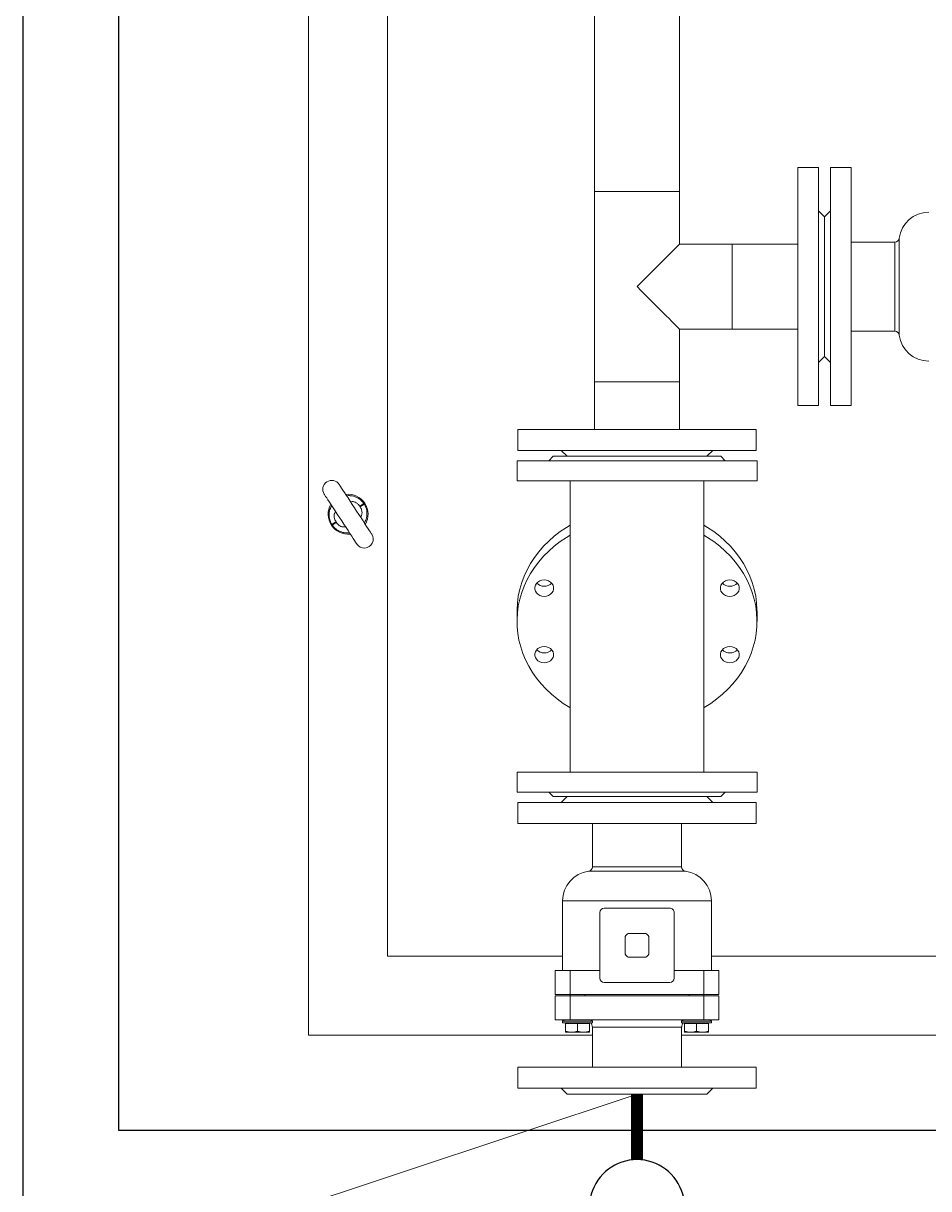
# Model space of a CAD drawing. Extents: x 179183 to 294833, y 947252 to 1004652.
# Drawn here: x 261000 to 262904, y 972328 to 974780 of the extents above; entities that cross this region are included whole.
import ezdxf

# ---------------------------------------------------------------- set-up
doc = ezdxf.new("R2010")
doc.units = 0
doc.header["$LTSCALE"] = 1000
doc.linetypes.add('CENTER2', pattern=[1.125, 0.75, -0.125, 0.125, -0.125])
for name, color, linetype in [('a_shb', 2, 'Continuous'), ('a_shb_jc', 5, 'Continuous'), ('PIPE-空冷凝水', 150, 'CENTER2')]:
    doc.layers.add(name, color=color, linetype=linetype)
doc.layers.add('a_shb_ls', color=32, linetype='Continuous', lineweight=13)
doc.styles.get("Standard").update_dxf_attribs({"font": 'simplex.shx', "width": 0.7, "bigfont": 'gbcbig.shx'})
doc.linetypes.add('r_LINE', pattern='A,0.5,-0.1,["r",Standard,S=0.1,R=0,X=-0.1,Y=-0.05],-0.05', length=0.65)

# ---------------------------------------------------------------- blocks, each defined once
blk = doc.blocks.new('落地式膨胀箱')
at = {"layer": 'a_shb'}
for p, q in [((-2400, 1750), (1700, 1750)), ((1700, 1750), (1700, -650))]:
    blk.add_line(p, q, dxfattribs=at)
at = {"layer": 'a_shb', "linetype": 'Continuous', "lineweight": 15}
for p, q in [((1600, 1550), (-600, 1550)), ((1600, 1251.6), (1600, 1550)), ((1031.5, 1533.4), (1031.3, 1533.5)), ((1032.3, 1532.9), (1031.5, 1533.4)), ((1033.5, 1532.1), (1032.3, 1532.9)), ((1035.1, 1531), (1033.5, 1532.1)), ((1037.2, 1529.7), (1035.1, 1531)), ((1039.6, 1528.1), (1037.2, 1529.7)), ((1042.4, 1526.3), (1039.6, 1528.1)), ((1045.4, 1524.3), (1042.4, 1526.3)), ((1048.7, 1522.1), (1045.4, 1524.3)), ((1052.2, 1519.9), (1048.7, 1522.1)), ((1055.7, 1517.6), (1052.2, 1519.9)), ((1021, 1517.8), (1021.3, 1517.6)), ((1021.3, 1517.6), (1022, 1517.2)), ((1022, 1517.2), (1023.2, 1516.4)), ((1023.2, 1516.4), (1024.8, 1515.3)), ((1024.8, 1515.3), (1026.9, 1514)), ((1026.9, 1514), (1029.3, 1512.4)), ((1029.3, 1512.4), (1032.1, 1510.5)), ((1032.1, 1510.5), (1035.2, 1508.5)), ((1035.2, 1508.5), (1038.4, 1506.4)), ((1059.3, 1515.2), (1055.7, 1517.6)), ((1062.8, 1512.9), (1059.3, 1515.2)), ((1066.3, 1510.7), (1062.8, 1512.9)), ((1069.5, 1508.5), (1066.3, 1510.7)), ((1072.6, 1506.5), (1069.5, 1508.5)), ((1038.4, 1506.4), (1041.9, 1504.2)), ((1041.9, 1504.2), (1045.4, 1501.8)), ((1045.4, 1501.8), (1049, 1499.5)), ((1049, 1499.5), (1052.5, 1497.2)), ((1052.5, 1497.2), (1056, 1494.9)), ((1075.4, 1504.7), (1072.6, 1506.5)), ((1077.8, 1503.1), (1075.4, 1504.7)), ((1079.9, 1501.8), (1077.8, 1503.1)), ((1081.5, 1500.7), (1079.9, 1501.8)), ((1082.7, 1499.9), (1081.5, 1500.7)), ((1083.4, 1499.4), (1082.7, 1499.9)), ((1083.7, 1499.3), (1083.4, 1499.4)), ((1056, 1494.9), (1059.3, 1492.8)), ((1059.3, 1492.8), (1062.3, 1490.8)), ((1062.3, 1490.8), (1065.1, 1489)), ((1065.1, 1489), (1067.5, 1487.4)), ((1067.5, 1487.4), (1069.6, 1486.1)), ((1069.6, 1486.1), (1071.2, 1485)), ((1071.2, 1485), (1072.4, 1484.2)), ((1072.4, 1484.2), (1073.2, 1483.7)), ((1073.2, 1483.7), (1073.4, 1483.6)), ((1517.1, 1467.1), (-517.1, 1467.1)), ((1517.1, 1282.9), (1517.1, 1467.1)), ((985.1, 1329.9), (963.2, 1329.9)), ((963.2, 1204.7), (963.2, 1329.9)), ((985.1, 1204.7), (985.1, 1329.9)), ((1017.1, 1330.8), (996, 1330.8)), ((996, 1330.8), (996, 1078.5)), ((1017.1, 1330.8), (1017.1, 1078.5)), ((1124.2, 1325.9), (1117.3, 1323.3)), ((1131.2, 1327.9), (1124.2, 1325.9)), ((1134.7, 1325.9), (1127.8, 1323.3)), ((1138.3, 1329.5), (1131.2, 1327.9)), ((1141.7, 1327.9), (1134.7, 1325.9)), ((1145.4, 1330.4), (1138.3, 1329.5)), ((1148.8, 1329.5), (1141.7, 1327.9)), ((1152.7, 1330.8), (1145.4, 1330.4)), ((1156, 1330.4), (1148.8, 1329.5)), ((1154.5, 1330.8), (1152.7, 1330.8)), ((1165, 1330.8), (1154.5, 1330.8)), ((1163.2, 1330.8), (1156, 1330.4)), ((1170.4, 1330.7), (1163.2, 1330.8)), ((1177.6, 1330), (1170.4, 1330.7)), ((1184.8, 1328.8), (1177.6, 1330)), ((1191.8, 1327), (1184.8, 1328.8)), ((1198.8, 1324.7), (1191.8, 1327)), ((1205.6, 1321.8), (1198.8, 1324.7)), ((1344.6, 1330.8), (1323.4, 1330.8)), ((1323.4, 1330.8), (1323.4, 1078.5)), ((1344.6, 1330.8), (1344.6, 1078.5)), ((1377.4, 1329.9), (1355.5, 1329.9)), ((1355.5, 1329.9), (1355.5, 1204.7)), ((1377.4, 1329.9), (1377.4, 1204.7)), ((1655.9, 1329.9), (1634, 1329.9)), ((1634, 1204.7), (1634, 1329.9)), ((1655.9, 1204.7), (1655.9, 1329.9)), ((1097.8, 1312.5), (1091.7, 1308)), ((1104.1, 1316.6), (1097.8, 1312.5)), ((1108.3, 1312.5), (1102.3, 1308)), ((1110.6, 1320.2), (1104.1, 1316.6)), ((1114.6, 1316.6), (1108.3, 1312.5)), ((1117.3, 1323.3), (1110.6, 1320.2)), ((1121.1, 1320.2), (1114.6, 1316.6)), ((1127.8, 1323.3), (1121.1, 1320.2)), ((1127, 1311.6), (1125.1, 1310.5)), ((1129, 1312.2), (1127, 1311.6)), ((1131.1, 1312.2), (1129, 1312.2)), ((1133.1, 1311.6), (1131.1, 1312.2)), ((1134.9, 1310.5), (1133.1, 1311.6)), ((1197, 1311.6), (1195.1, 1310.5)), ((1199, 1312.2), (1197, 1311.6)), ((1201.1, 1312.2), (1199, 1312.2)), ((1203.1, 1311.6), (1201.1, 1312.2)), ((1204.9, 1310.5), (1203.1, 1311.6)), ((1212.2, 1318.5), (1205.6, 1321.8)), ((1218.6, 1314.6), (1212.2, 1318.5)), ((1224.8, 1310.3), (1218.6, 1314.6)), ((1085.9, 1303), (1080.5, 1297.5)), ((1091.7, 1308), (1085.9, 1303)), ((1096.5, 1303), (1091, 1297.5)), ((1102.3, 1308), (1096.5, 1303)), ((1121.6, 1304.7), (1121.4, 1302.3)), ((1121.4, 1302.3), (1121.6, 1299.9)), ((1122.4, 1306.9), (1121.6, 1304.7)), ((1121.6, 1299.9), (1122.4, 1297.6)), ((1123.6, 1308.9), (1122.4, 1306.9)), ((1125.1, 1310.5), (1123.6, 1308.9)), ((1136.5, 1308.9), (1134.9, 1310.5)), ((1137.7, 1306.9), (1136.5, 1308.9)), ((1138.4, 1304.7), (1137.7, 1306.9)), ((1137.7, 1297.6), (1138.4, 1299.9)), ((1138.7, 1302.3), (1138.4, 1304.7)), ((1138.4, 1299.9), (1138.7, 1302.3)), ((1191.6, 1304.7), (1191.4, 1302.3)), ((1191.4, 1302.3), (1191.6, 1299.9)), ((1192.4, 1306.9), (1191.6, 1304.7)), ((1191.6, 1299.9), (1192.4, 1297.6)), ((1193.6, 1308.9), (1192.4, 1306.9)), ((1195.1, 1310.5), (1193.6, 1308.9)), ((1206.5, 1308.9), (1204.9, 1310.5)), ((1207.7, 1306.9), (1206.5, 1308.9)), ((1208.4, 1304.7), (1207.7, 1306.9)), ((1207.7, 1297.6), (1208.4, 1299.9)), ((1208.7, 1302.3), (1208.4, 1304.7)), ((1208.4, 1299.9), (1208.7, 1302.3)), ((1230.7, 1305.5), (1224.8, 1310.3)), ((1236.3, 1300.3), (1230.7, 1305.5)), ((1241.6, 1294.6), (1236.3, 1300.3)), ((996, 1297.4), (991.3, 1292.7)), ((991.3, 1292.7), (991.3, 1116.7)), ((1075.3, 1291.7), (1070.5, 1285.4)), ((1080.5, 1297.5), (1075.3, 1291.7)), ((1085.9, 1291.7), (1081.1, 1285.4)), ((1091, 1297.5), (1085.9, 1291.7)), ((1122.4, 1297.6), (1123.6, 1295.7)), ((1123.6, 1295.7), (1125.1, 1294.1)), ((1125.1, 1294.1), (1127, 1292.9)), ((1127, 1292.9), (1129, 1292.4)), ((1129, 1292.4), (1131.1, 1292.4)), ((1131.1, 1292.4), (1133.1, 1292.9)), ((1133.1, 1292.9), (1134.9, 1294.1)), ((1134.9, 1294.1), (1136.5, 1295.7)), ((1136.5, 1295.7), (1137.7, 1297.6)), ((1192.4, 1297.6), (1193.6, 1295.7)), ((1193.6, 1295.7), (1195.1, 1294.1)), ((1195.1, 1294.1), (1197, 1292.9)), ((1197, 1292.9), (1199, 1292.4)), ((1199, 1292.4), (1201.1, 1292.4)), ((1201.1, 1292.4), (1203.1, 1292.9)), ((1203.1, 1292.9), (1204.9, 1294.1)), ((1204.9, 1294.1), (1206.5, 1295.7)), ((1206.5, 1295.7), (1207.7, 1297.6)), ((1246.6, 1288.6), (1241.6, 1294.6)), ((1251.2, 1282.2), (1246.6, 1288.6)), ((1349.3, 1292.7), (1344.6, 1297.4)), ((1349.3, 1292.7), (1349.3, 1116.7)), ((1532.3, 1290.8), (1557.4, 1290.8)), ((1532.3, 1290.8), (1532.3, 1275.1)), ((1557.4, 1290.8), (1557.4, 1275.1)), ((1558.9, 1290.8), (1558.9, 1275.1)), ((1558.9, 1290.8), (1584, 1290.8)), ((1584, 1290.8), (1584, 1275.1)), ((991.3, 1278.2), (985.1, 1284.5)), ((1267.1, 1275.1), (1017.1, 1275.1)), ((1066.1, 1278.8), (1063.8, 1275.1)), ((1070.5, 1285.4), (1066.1, 1278.8)), ((1076.6, 1278.8), (1074.4, 1275.1)), ((1081.1, 1285.4), (1076.6, 1278.8)), ((1255.5, 1275.4), (1251.2, 1282.2)), ((1255.7, 1275.1), (1255.5, 1275.4)), ((1323.4, 1275.1), (1267.1, 1275.1)), ((1355.5, 1284.5), (1349.3, 1278.2)), ((1532.3, 1282.9), (1458.8, 1282.9)), ((1458.8, 1282.9), (1458.8, 1126.5)), ((1532.3, 1275.1), (1557.4, 1275.1)), ((1532.3, 1275.1), (1532.3, 1243.8)), ((1558.9, 1275.1), (1557.4, 1275.1)), ((1557.4, 1275.1), (1557.4, 1134.3)), ((1558.9, 1275.1), (1558.9, 1134.3)), ((1558.9, 1275.1), (1584, 1275.1)), ((1585.5, 1282.9), (1584, 1281.4)), ((1584, 1275.1), (1584, 1134.3)), ((1587.1, 1282.9), (1585.5, 1282.9)), ((1585.5, 1273.3), (1585.5, 1282.9)), ((1587.1, 1273.3), (1587.1, 1282.9)), ((1588, 1279.8), (1587.1, 1279.8)), ((1588, 1273.5), (1588, 1279.8)), ((1588, 1279.8), (1596, 1279.8)), ((1597.1, 1279.8), (1597.1, 1273.5)), ((1662.2, 1278.2), (1655.9, 1284.5)), ((1662.2, 1278.2), (1662.2, 1204.7)), ((1585.5, 1251.6), (1585.5, 1273.3)), ((1587.1, 1251.6), (1587.1, 1273.3)), ((1588, 1267.3), (1588, 1273.5)), ((1588, 1267.3), (1596, 1267.3)), ((1588, 1261), (1588, 1267.3)), ((1597.1, 1261), (1597.1, 1273.5)), ((1423.1, 1251.6), (1377.4, 1251.6)), ((1423.1, 1251.6), (1423.1, 1157.8)), ((1427.8, 1255.7), (1427.8, 1153.7)), ((1557.4, 1259.5), (1558.9, 1259.5)), ((1584, 1253.2), (1585.5, 1251.6)), ((1585.5, 1251.6), (1587.1, 1251.6)), ((1587.1, 1254.8), (1588, 1254.8)), ((1588, 1254.8), (1588, 1261)), ((1588, 1254.8), (1596, 1254.8)), ((1634, 1251.6), (1591.8, 1251.6)), ((1591.8, 1251.6), (1591.8, 1157.8)), ((1597.1, 1254.8), (1597.1, 1261)), ((712.8, 1249.3), (306, 1249.3)), ((913.1, 1249.3), (712.8, 1249.3)), ((712.8, 1249.3), (712.8, 1160.1)), ((963.2, 1249.3), (913.1, 1249.3)), ((913.1, 1249.3), (913.1, 1160.1)), ((913.1, 1249.3), (913.1, 1204.7)), ((1466.6, 1239.1), (1466.6, 1170.3)), ((1540.1, 1243.8), (1471.3, 1243.8)), ((1544.8, 1170.3), (1544.8, 1239.1)), ((1493.2, 1214.1), (1493.2, 1195.3)), ((1515.1, 1217.2), (1496.3, 1217.2)), ((1518.2, 1195.3), (1518.2, 1214.1)), ((812.9, 1204.7), (808.7, 1200.5)), ((817.2, 1200.5), (812.9, 1204.7)), ((913.1, 1204.7), (913.1, 1160.1)), ((963.2, 1079.5), (963.2, 1204.7)), ((985.1, 1079.5), (985.1, 1204.7)), ((1355.5, 1204.7), (1355.5, 1079.5)), ((1377.4, 1204.7), (1377.4, 1079.5)), ((1634, 1079.5), (1634, 1204.7)), ((1655.9, 1079.5), (1655.9, 1204.7)), ((1662.2, 1204.7), (1662.2, 1131.2)), ((800.4, 1192.1), (796.4, 1188.1)), ((804.5, 1196.3), (800.4, 1192.1)), ((808.7, 1200.5), (804.5, 1196.3)), ((821.4, 1196.3), (817.2, 1200.5)), ((825.5, 1192.1), (821.4, 1196.3)), ((829.5, 1188.1), (825.5, 1192.1)), ((1496.3, 1192.2), (1515.1, 1192.2)), ((785.4, 1177.1), (782.2, 1173.9)), ((788.8, 1180.6), (785.4, 1177.1)), ((792.5, 1184.3), (788.8, 1180.6)), ((796.4, 1188.1), (792.5, 1184.3)), ((833.4, 1184.3), (829.5, 1188.1)), ((837.1, 1180.6), (833.4, 1184.3)), ((840.5, 1177.1), (837.1, 1180.6)), ((843.7, 1173.9), (840.5, 1177.1)), ((774.3, 1166.1), (772.4, 1164.1)), ((776.6, 1168.4), (774.3, 1166.1)), ((779.2, 1171), (776.6, 1168.4)), ((782.2, 1173.9), (779.2, 1171)), ((846.6, 1171), (843.7, 1173.9)), ((849.3, 1168.4), (846.6, 1171)), ((851.6, 1166.1), (849.3, 1168.4)), ((853.5, 1164.1), (851.6, 1166.1)), ((1471.3, 1165.6), (1540.1, 1165.6)), ((1532.3, 1165.6), (1532.3, 1134.3)), ((306, 1160.1), (712.8, 1160.1)), ((712.8, 1160.1), (768.3, 1160.1)), ((768.4, 1160.2), (768.3, 1160.1)), ((768.3, 1160.1), (768.3, 1104.6)), ((768.8, 1160.6), (768.4, 1160.2)), ((769.6, 1161.4), (768.8, 1160.6)), ((770.8, 1162.6), (769.6, 1161.4)), ((772.4, 1164.1), (770.8, 1162.6)), ((855.1, 1162.6), (853.5, 1164.1)), ((856.3, 1161.4), (855.1, 1162.6)), ((857.1, 1160.6), (856.3, 1161.4)), ((857.5, 1160.2), (857.1, 1160.6)), ((857.5, 1160.1), (857.5, 1160.2)), ((857.5, 1160.1), (913.1, 1160.1)), ((857.5, 1104.6), (857.5, 1160.1)), ((913.1, 1160.1), (963.2, 1160.1)), ((1377.4, 1157.8), (1423.1, 1157.8)), ((1585.5, 1157.8), (1584, 1156.2)), ((1587.1, 1157.8), (1585.5, 1157.8)), ((1585.5, 1148.1), (1585.5, 1157.8)), ((1587.1, 1148.1), (1587.1, 1157.8)), ((1588, 1154.6), (1587.1, 1154.6)), ((1588, 1148.4), (1588, 1154.6)), ((1588, 1154.6), (1596, 1154.6)), ((1591.8, 1157.8), (1634, 1157.8)), ((1597.1, 1154.6), (1597.1, 1148.4)), ((1600, 600.6), (1600, 1157.8)), ((1558.9, 1149.9), (1557.4, 1149.9)), ((1585.5, 1126.5), (1585.5, 1148.1)), ((1587.1, 1126.5), (1587.1, 1148.1)), ((1588, 1142.1), (1588, 1148.4)), ((1588, 1142.1), (1596, 1142.1)), ((1588, 1135.8), (1588, 1142.1)), ((1597.1, 1135.8), (1597.1, 1148.4)), ((985.1, 1124.9), (991.3, 1131.2)), ((1017.1, 1134.3), (1267.1, 1134.3)), ((1063.8, 1134.3), (1066.1, 1130.5)), ((1066.1, 1130.5), (1070.5, 1124)), ((1074.4, 1134.3), (1076.6, 1130.5)), ((1076.6, 1130.5), (1081.1, 1124)), ((1251.2, 1127.2), (1255.5, 1134)), ((1255.5, 1134), (1255.7, 1134.3)), ((1267.1, 1134.3), (1323.4, 1134.3)), ((1349.3, 1131.2), (1355.5, 1124.9)), ((1532.3, 1134.3), (1557.4, 1134.3)), ((1532.3, 1134.3), (1532.3, 1118.6)), ((1557.4, 1134.3), (1558.9, 1134.3)), ((1557.4, 1134.3), (1557.4, 1118.6)), ((1558.9, 1134.3), (1584, 1134.3)), ((1558.9, 1134.3), (1558.9, 1118.6)), ((1584, 1134.3), (1584, 1118.6)), ((1584, 1128), (1585.5, 1126.5)), ((1587.1, 1129.6), (1588, 1129.6)), ((1588, 1129.6), (1588, 1135.8)), ((1588, 1129.6), (1596, 1129.6)), ((1597.1, 1129.6), (1597.1, 1135.8)), ((1655.9, 1124.9), (1662.2, 1131.2)), ((991.3, 1116.7), (996, 1112)), ((1070.5, 1124), (1075.3, 1117.7)), ((1075.3, 1117.7), (1080.5, 1111.9)), ((1081.1, 1124), (1085.9, 1117.7)), ((1085.9, 1117.7), (1091, 1111.9)), ((1127, 1116.4), (1125.1, 1115.3)), ((1129, 1117), (1127, 1116.4)), ((1131.1, 1117), (1129, 1117)), ((1133.1, 1116.4), (1131.1, 1117)), ((1134.9, 1115.3), (1133.1, 1116.4)), ((1197, 1116.4), (1195.1, 1115.3)), ((1199, 1117), (1197, 1116.4)), ((1201.1, 1117), (1199, 1117)), ((1203.1, 1116.4), (1201.1, 1117)), ((1204.9, 1115.3), (1203.1, 1116.4)), ((1241.6, 1114.8), (1246.6, 1120.8)), ((1246.6, 1120.8), (1251.2, 1127.2)), ((1344.6, 1112), (1349.3, 1116.7)), ((1458.8, 1126.5), (1532.3, 1126.5)), ((1517.1, 618.7), (1517.1, 1126.5)), ((1532.3, 1118.6), (1557.4, 1118.6)), ((1558.9, 1118.6), (1584, 1118.6)), ((1585.5, 1126.5), (1587.1, 1126.5)), ((768.3, 1104.6), (768.3, 1035.7)), ((768.3, 1104.6), (812.9, 1104.6)), ((857.5, 1104.6), (768.3, 1104.6)), ((812.9, 1104.6), (857.5, 1104.6)), ((857.5, 1035.7), (857.5, 1104.6)), ((1080.5, 1111.9), (1085.9, 1106.4)), ((1085.9, 1106.4), (1091.7, 1101.4)), ((1091, 1111.9), (1096.5, 1106.4)), ((1096.5, 1106.4), (1102.3, 1101.4)), ((1121.6, 1109.5), (1121.4, 1107.1)), ((1121.4, 1107.1), (1121.6, 1104.7)), ((1122.4, 1111.8), (1121.6, 1109.5)), ((1121.6, 1104.7), (1122.4, 1102.5)), ((1123.6, 1113.7), (1122.4, 1111.8)), ((1125.1, 1115.3), (1123.6, 1113.7)), ((1136.5, 1113.7), (1134.9, 1115.3)), ((1137.7, 1111.8), (1136.5, 1113.7)), ((1138.4, 1109.5), (1137.7, 1111.8)), ((1137.7, 1102.5), (1138.4, 1104.7)), ((1138.7, 1107.1), (1138.4, 1109.5)), ((1138.4, 1104.7), (1138.7, 1107.1)), ((1191.6, 1109.5), (1191.4, 1107.1)), ((1191.4, 1107.1), (1191.6, 1104.7)), ((1192.4, 1111.8), (1191.6, 1109.5)), ((1191.6, 1104.7), (1192.4, 1102.5)), ((1193.6, 1113.7), (1192.4, 1111.8)), ((1195.1, 1115.3), (1193.6, 1113.7)), ((1206.5, 1113.7), (1204.9, 1115.3)), ((1207.7, 1111.8), (1206.5, 1113.7)), ((1208.4, 1109.5), (1207.7, 1111.8)), ((1207.7, 1102.5), (1208.4, 1104.7)), ((1208.7, 1107.1), (1208.4, 1109.5)), ((1208.4, 1104.7), (1208.7, 1107.1)), ((1224.8, 1099.1), (1230.7, 1103.9)), ((1230.7, 1103.9), (1236.3, 1109.1)), ((1236.3, 1109.1), (1241.6, 1114.8)), ((1091.7, 1101.4), (1097.8, 1096.9)), ((1097.8, 1096.9), (1104.1, 1092.8)), ((1102.3, 1101.4), (1108.3, 1096.9)), ((1104.1, 1092.8), (1110.6, 1089.2)), ((1108.3, 1096.9), (1114.6, 1092.8)), ((1114.6, 1092.8), (1121.1, 1089.2)), ((1122.4, 1102.5), (1123.6, 1100.5)), ((1123.6, 1100.5), (1125.1, 1098.9)), ((1125.1, 1098.9), (1127, 1097.8)), ((1127, 1097.8), (1129, 1097.2)), ((1129, 1097.2), (1131.1, 1097.2)), ((1131.1, 1097.2), (1133.1, 1097.8)), ((1133.1, 1097.8), (1134.9, 1098.9)), ((1134.9, 1098.9), (1136.5, 1100.5)), ((1136.5, 1100.5), (1137.7, 1102.5)), ((1192.4, 1102.5), (1193.6, 1100.5)), ((1193.6, 1100.5), (1195.1, 1098.9)), ((1195.1, 1098.9), (1197, 1097.8)), ((1197, 1097.8), (1199, 1097.2)), ((1199, 1097.2), (1201.1, 1097.2)), ((1201.1, 1097.2), (1203.1, 1097.8)), ((1203.1, 1097.8), (1204.9, 1098.9)), ((1204.9, 1098.9), (1206.5, 1100.5)), ((1205.6, 1087.6), (1212.2, 1090.9)), ((1206.5, 1100.5), (1207.7, 1102.5)), ((1212.2, 1090.9), (1218.6, 1094.8)), ((1218.6, 1094.8), (1224.8, 1099.1)), ((963.2, 1079.5), (985.1, 1079.5)), ((1110.6, 1089.2), (1117.3, 1086.1)), ((1117.3, 1086.1), (1124.2, 1083.5)), ((1121.1, 1089.2), (1127.8, 1086.1)), ((1124.2, 1083.5), (1131.2, 1081.4)), ((1127.8, 1086.1), (1134.7, 1083.5)), ((1131.2, 1081.4), (1138.3, 1079.9)), ((1134.7, 1083.5), (1141.7, 1081.4)), ((1138.3, 1079.9), (1145.4, 1079)), ((1141.7, 1081.4), (1148.8, 1079.9)), ((1145.4, 1079), (1152.7, 1078.6)), ((1148.8, 1079.9), (1156, 1079)), ((1156, 1079), (1163.2, 1078.6)), ((1163.2, 1078.6), (1170.4, 1078.7)), ((1170.4, 1078.7), (1177.6, 1079.4)), ((1177.6, 1079.4), (1184.8, 1080.6)), ((1184.8, 1080.6), (1191.8, 1082.4)), ((1191.8, 1082.4), (1198.8, 1084.7)), ((1198.8, 1084.7), (1205.6, 1087.6)), ((1355.5, 1079.5), (1377.4, 1079.5)), ((1634, 1079.5), (1655.9, 1079.5)), ((996, 1078.5), (1017.1, 1078.5)), ((1152.7, 1078.6), (1154.5, 1078.5)), ((1154.5, 1078.5), (1165, 1078.5)), ((1323.4, 1078.5), (1344.6, 1078.5)), ((687.8, 1035.7), (687.8, 1013.8)), ((687.8, 1035.7), (812.9, 1035.7)), ((812.9, 1035.7), (938.1, 1035.7)), ((938.1, 1013.8), (938.1, 1035.7)), ((687.8, 1013.8), (812.9, 1013.8)), ((733.1, 1013.8), (739.4, 1007.5)), ((739.4, 1007.5), (733.1, 1001.3)), ((812.9, 1007.5), (739.4, 1007.5)), ((812.9, 1013.8), (938.1, 1013.8)), ((886.5, 1007.5), (812.9, 1007.5)), ((886.5, 1007.5), (892.7, 1013.8)), ((892.7, 1001.3), (886.5, 1007.5)), ((687.8, 1001.3), (687.8, 979.4)), ((812.9, 1001.3), (687.8, 1001.3)), ((938.1, 1001.3), (812.9, 1001.3)), ((938.1, 979.4), (938.1, 1001.3)), ((812.9, 979.4), (687.8, 979.4)), ((766, 979.4), (766, 933.7)), ((938.1, 979.4), (812.9, 979.4)), ((859.9, 933.7), (859.9, 979.4)), ((859.9, 933.7), (766, 933.7)), ((864, 929), (761.9, 929))]:
    blk.add_line(p, q, dxfattribs=at)
for centre, radius, start, end in [((1026.1, 1525.7), 9.39, 56.8424, 236.8424), ((1052.3, 1508.5), 21, 56.8424, 120.2661), ((909.5, 1612.9), 176.5, 328.6911, 330.366), ((1205.7, 1419.4), 176.9, 143.3214, 144.9922), ((1052.3, 1508.5), 21, 353.4187, 56.8424), ((1052.3, 1508.5), 21, 173.4187, 300.2661), ((899, 1597.6), 176.8, 323.3214, 324.9927), ((1195.5, 1403.9), 176.8, 148.6919, 150.3635), ((1078.5, 1491.4), 9.39, 236.8424, 56.8424), ((1117.6, 1302.4), 10.5, 359.0462, 47.0377), ((1117.6, 1302.1), 10.5, 312.9623, 0.9538), ((1187.6, 1302.4), 10.5, 359.0469, 47.037), ((1187.6, 1302.1), 10.5, 312.963, 0.9531), ((1458.8, 1251.6), 31.3, 90, 172.5053), ((1423.1, 1256.3), 4.69, 270, 352.5053), ((1591.8, 1259.5), 7.82, 233.1301, 270), ((1471.3, 1239.1), 4.69, 90, 180), ((1540.1, 1239.1), 4.69, 0, 90), ((1505.7, 1204.7), 15.6, 126.8699, 143.1301), ((1505.7, 1204.7), 15.6, 36.8699, 53.1301), ((1505.7, 1204.7), 15.6, 216.8699, 233.1301), ((1505.7, 1204.7), 15.6, 306.8699, 323.1301), ((1471.3, 1170.3), 4.69, 180, 270), ((1540.1, 1170.3), 4.69, 270, 0), ((1423.1, 1153.1), 4.69, 7.4947, 90), ((1458.8, 1157.8), 31.3, 187.4947, 270), ((1591.8, 1149.9), 7.82, 90, 126.8699), ((1117.6, 1107.3), 10.5, 359.046, 47.0382), ((1117.6, 1106.9), 10.5, 312.9619, 0.9542), ((1187.6, 1107.3), 10.5, 359.0467, 47.0375), ((1187.6, 1106.9), 10.5, 312.9626, 0.9534), ((761.3, 933.7), 4.69, 277.4947, 0), ((864.6, 933.7), 4.69, 180, 262.5053), ((766, 898), 31.3, 97.4947, 180), ((859.9, 898), 31.3, 0, 82.5053)]:
    blk.add_arc(centre, radius, start, end, dxfattribs=at)
for points, knots in [([(1043.2, 1525.7), (1044.5, 1526.4), (1046.7, 1527.6), (1050.3, 1528.3), (1054.4, 1528.6), (1058.8, 1527.8), (1061.7, 1526.3), (1062.9, 1525.7)], [0, 0, 0, 0, 0.218081, 0.374095, 0.530049, 0.812014, 1, 1, 1, 1]), ([(1060.3, 1521.2), (1059.6, 1521.6), (1058, 1522.5), (1055.5, 1523.3), (1053.5, 1523.2), (1051.7, 1522.9), (1050.5, 1522.3), (1049.7, 1521.8), (1049.5, 1521.6)], [0, 0, 0, 0, 0.17582, 0.423723, 0.61862, 0.675425, 0.904591, 1, 1, 1, 1]), ([(1060.8, 1520.9), (1060.7, 1520.9), (1060.5, 1521.1), (1060.3, 1521.2), (1060.3, 1521.2)], [0, 0, 0, 0, 0.506032, 1, 1, 1, 1]), ([(1065.5, 1511.2), (1065.5, 1511.4), (1065.7, 1512.2), (1065.8, 1513.6), (1065.4, 1515.4), (1064.5, 1517.4), (1062.8, 1519.4), (1061.4, 1520.4), (1060.8, 1520.9)], [0, 0, 0, 0, 0.08097, 0.300946, 0.380874, 0.586578, 0.819007, 1, 1, 1, 1]), ([(1062.9, 1525.7), (1063, 1525.6), (1063.4, 1525.4), (1063.7, 1525.2), (1063.8, 1525.1)], [0, 0, 0, 0, 0.494006, 1, 1, 1, 1]), ([(1063.8, 1525.1), (1064.9, 1524.2), (1067.4, 1522.2), (1070.2, 1518), (1071.7, 1513.3), (1072.1, 1509.6), (1071.8, 1507.7), (1071.8, 1507.1)], [0, 0, 0, 0, 0.193598, 0.457648, 0.710887, 0.907335, 1, 1, 1, 1]), ([(1040.9, 1492), (1039.8, 1492.8), (1037.3, 1494.8), (1034.5, 1499), (1033, 1503.8), (1032.6, 1507.5), (1032.9, 1509.4), (1032.9, 1510)], [0, 0, 0, 0, 0.1935982, 0.4576472, 0.710887, 0.9073308, 1, 1, 1, 1]), ([(1039.2, 1505.9), (1039.2, 1505.7), (1039, 1504.8), (1038.9, 1503.5), (1039.3, 1501.7), (1040.1, 1499.7), (1041.9, 1497.7), (1043.3, 1496.6), (1043.9, 1496.2)], [0, 0, 0, 0, 0.080974, 0.300964, 0.380879, 0.586584, 0.819008, 1, 1, 1, 1]), ([(1043.9, 1496.2), (1044, 1496.1), (1044.2, 1496), (1044.3, 1495.9), (1044.4, 1495.8)], [0, 0, 0, 0, 0.4999727, 1, 1, 1, 1]), ([(1044.4, 1495.8), (1045.1, 1495.5), (1046.6, 1494.6), (1049.2, 1493.8), (1051.2, 1493.8), (1053, 1494.2), (1054.2, 1494.8), (1055, 1495.3), (1055.2, 1495.4)], [0, 0, 0, 0, 0.175815, 0.423719, 0.618616, 0.675423, 0.904588, 1, 1, 1, 1]), ([(1041.8, 1491.4), (1041.7, 1491.5), (1041.3, 1491.7), (1041, 1491.9), (1040.9, 1492)], [0, 0, 0, 0, 0.500013, 1, 1, 1, 1]), ([(1061.5, 1491.4), (1060.2, 1490.7), (1057.9, 1489.5), (1054.4, 1488.7), (1050.3, 1488.5), (1045.9, 1489.2), (1043, 1490.8), (1041.8, 1491.4)], [0, 0, 0, 0, 0.218083, 0.374096, 0.530049, 0.81201, 1, 1, 1, 1]), ([(1596, 1279.8), (1596.3, 1278.8), (1596.9, 1276.7), (1597, 1274.6), (1597.1, 1273.5)], [0, 0, 0, 0, 0.495465, 1, 1, 1, 1]), ([(1597.1, 1279.8), (1597.1, 1279.8), (1597, 1279.8), (1596.5, 1279.8), (1596, 1279.8)], [0, 0, 0, 0, 0.2143913, 1, 1, 1, 1]), ([(1597.1, 1273.5), (1597.1, 1273.4), (1597.1, 1272.3), (1596.8, 1270.2), (1596.3, 1268.2), (1596, 1267.3)], [0, 0, 0, 0, 0.070091, 0.530789, 1, 1, 1, 1]), ([(1596, 1267.3), (1596.3, 1266.3), (1596.9, 1264.2), (1597, 1262.1), (1597.1, 1261)], [0, 0, 0, 0, 0.495453, 1, 1, 1, 1]), ([(1597.1, 1261), (1597.1, 1260.9), (1597.1, 1259.8), (1596.8, 1257.6), (1596.3, 1255.7), (1596, 1254.8)], [0, 0, 0, 0, 0.07008, 0.530786, 1, 1, 1, 1]), ([(1596, 1254.8), (1596.5, 1254.8), (1597, 1254.8), (1597.1, 1254.8), (1597.1, 1254.8)], [0, 0, 0, 0, 0.7856087, 1, 1, 1, 1]), ([(1596, 1154.6), (1596.3, 1153.6), (1596.9, 1151.6), (1597, 1149.4), (1597.1, 1148.4)], [0, 0, 0, 0, 0.495459, 1, 1, 1, 1]), ([(1597.1, 1154.6), (1597.1, 1154.6), (1597, 1154.6), (1596.5, 1154.6), (1596, 1154.6)], [0, 0, 0, 0, 0.2143913, 1, 1, 1, 1]), ([(1597.1, 1148.4), (1597.1, 1148.2), (1597.1, 1147.1), (1596.8, 1145), (1596.3, 1143.1), (1596, 1142.1)], [0, 0, 0, 0, 0.070092, 0.530792, 1, 1, 1, 1]), ([(1596, 1142.1), (1596.3, 1141.1), (1596.9, 1139), (1597, 1136.9), (1597.1, 1135.8)], [0, 0, 0, 0, 0.495458, 1, 1, 1, 1]), ([(1597.1, 1135.8), (1597.1, 1135.7), (1597.1, 1134.6), (1596.8, 1132.5), (1596.3, 1130.5), (1596, 1129.6)], [0, 0, 0, 0, 0.070079, 0.530783, 1, 1, 1, 1]), ([(1596, 1129.6), (1596.5, 1129.6), (1597, 1129.6), (1597.1, 1129.6), (1597.1, 1129.6)], [0, 0, 0, 0, 0.7856087, 1, 1, 1, 1])]:
    blk.add_open_spline(points, degree=3, knots=knots, dxfattribs=at)
at = {"layer": 'a_shb_jc'}
blk.add_lwpolyline([(-2500, -750), (1800, -750), (1800, 1850), (-2500, 1850)], close=True, dxfattribs=at)
at = {"layer": 'a_shb_ls'}
blk.add_line((1662.2, 1204.7), (1816.2, 1668.2), dxfattribs=at)

msp = doc.modelspace()

# ---------------------------------------------------------------- linework, layer by layer
at = {"layer": 'a_shb'}
msp.add_arc((262290.8, 972289.5), 100, 301.8364, 238.1636, dxfattribs=at)
at = {"layer": 'PIPE-空冷凝水', "linetype": 'r_LINE', "const_width": 25}
msp.add_lwpolyline([(262290.8, 972389.5), (262290.8, 972527.3)], dxfattribs=at)

# ---------------------------------------------------------------- block references
at = {"layer": 'a_shb', "xscale": -2, "yscale": 2, "zscale": 2, "rotation": 90.00000000011126}
msp.add_blockref('落地式膨胀箱', (264700.2, 975851.7), dxfattribs=at)

doc.saveas('drawing.dxf')
